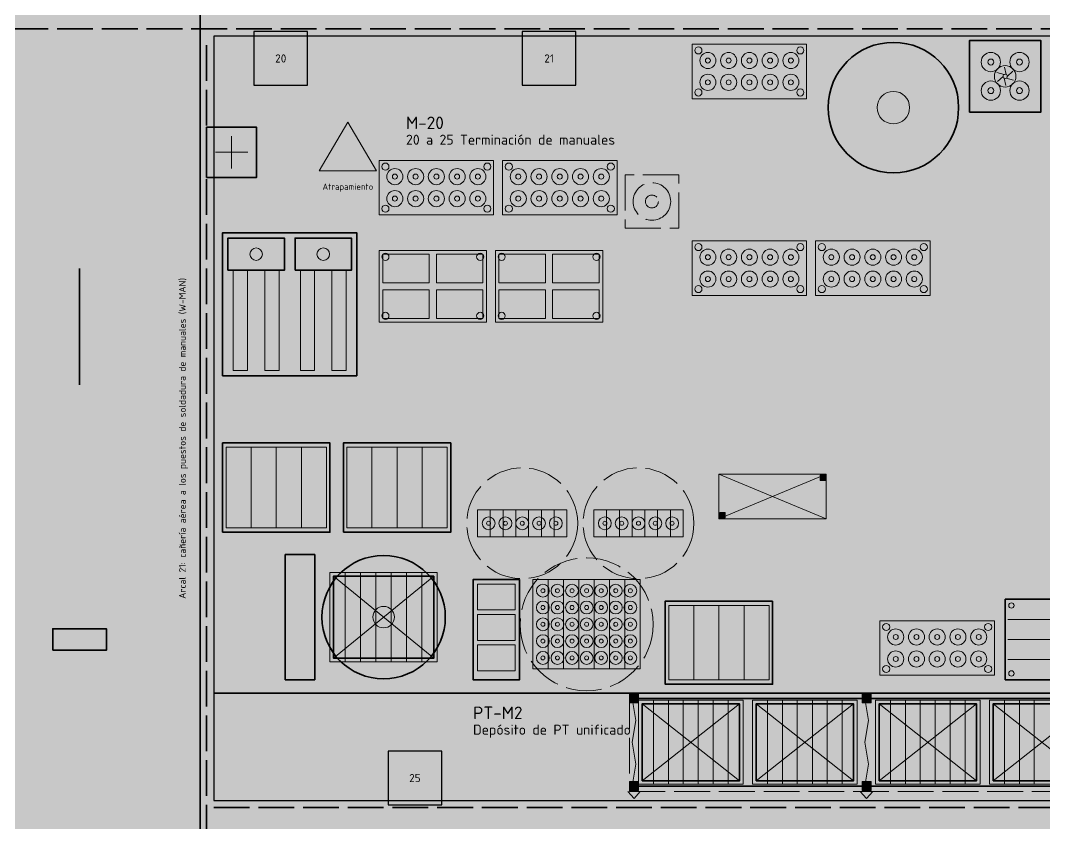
# Model space of a CAD drawing. Header units: millimetres. Extents: x 0 to 1189, y 0 to 841.
# Drawn here: x 678.9 to 793.4, y 214.9 to 304.8 of the extents above; entities that cross this region are included whole.
import ezdxf
from ezdxf.enums import TextEntityAlignment as Align

# ---------------------------------------------------------------- set-up
doc = ezdxf.new("R2010")
doc.units = ezdxf.units.MM
doc.linetypes.add('IRAM-E-TRAZOS', pattern=[5, 4, -1])
for name, color, linetype, lineweight, true_color in [('A-DEM-AM', 2, 'CONTINUOUS', 35, 0xd7a500), ('A-EQUIPO', 30, 'CONTINUOUS', 35, 0xe67800), ('A-PASILLO', 2, 'IRAM-E-TRAZOS', 35, 0xd7a500)]:
    doc.layers.add(name, color=color, linetype=linetype, lineweight=lineweight, true_color=true_color)
for name, color, linetype, lineweight in [('A-EQUIPO-FINO', 8, 'CONTINUOUS', 13), ('A-EQUIPO-OCULTO', 8, 'IRAM-E-TRAZOS', 13), ('A-EQUIPO-RELLENO', 9, 'CONTINUOUS', 13), ('A-RELLENO', 9, 'CONTINUOUS', 13), ('A-SECTOR', 1, 'CONTINUOUS', 25), ('A-SECTOR-TXT', 1, 'CONTINUOUS', 25), ('A-SEGURIDAD', 1, 'IRAM-E-TRAZOS', 18), ('A-TEXTO', 7, 'CONTINUOUS', 18), ('I-SOLD', 211, 'CONTINUOUS', 35), ('S-ESCAPE', 3, 'CONTINUOUS', 35), ('S-INCENDIO', 1, 'CONTINUOUS', 25), ('S-SENAL', 7, 'CONTINUOUS', 18)]:
    doc.layers.add(name, color=color, linetype=linetype, lineweight=lineweight)
doc.styles.add('ISO3098', font='isocpeur.ttf')

msp = doc.modelspace()

# ---------------------------------------------------------------- hatches: boundary and pattern name
at = {"layer": 'A-EQUIPO-RELLENO', "true_color": 0xe1e6ec}
h = msp.add_hatch(color=7, dxfattribs=at)
h.dxf.hatch_style = 1
h.paths.add_polyline_path([(783.8, 295), (783.55, 296.89), (782.82, 298.65), (781.66, 300.16), (780.15, 301.32), (778.39, 302.05), (776.5, 302.3), (774.61, 302.05), (772.85, 301.32), (771.34, 300.16), (770.18, 298.65), (769.45, 296.89), (769.2, 295), (769.45, 293.11), (770.18, 291.35), (771.34, 289.84), (772.85, 288.68), (774.61, 287.95), (776.5, 287.7), (778.39, 287.95), (780.15, 288.68), (781.66, 289.84), (782.82, 291.35), (783.55, 293.11)])
at = {"layer": 'A-EQUIPO-RELLENO', "true_color": 0xe6e6dc}
h = msp.add_hatch(color=7, dxfattribs=at)
h.dxf.hatch_style = 1
h.paths.add_polyline_path([(785, 294.5), (793, 294.5), (793, 302.5), (785, 302.5)])
at = {"layer": 'A-EQUIPO-RELLENO', "true_color": 0xeeeeee}
h = msp.add_hatch(color=7, dxfattribs=at)
h.dxf.hatch_style = 1
h.paths.add_polyline_path([(754, 296), (766.8, 296), (766.8, 302.1), (754, 302.1)])
h = msp.add_hatch(color=7, dxfattribs=at)
h.dxf.hatch_style = 1
h.paths.add_polyline_path([(719, 283), (731.8, 283), (731.8, 289.1), (719, 289.1)])
h = msp.add_hatch(color=7, dxfattribs=at)
h.dxf.hatch_style = 1
h.paths.add_polyline_path([(732.8, 283), (745.6, 283), (745.6, 289.1), (732.8, 289.1)])
at = {"layer": 'A-EQUIPO-RELLENO', "true_color": 0xd6ecd6}
h = msp.add_hatch(color=7, dxfattribs=at)
h.dxf.hatch_style = 1
h.paths.add_polyline_path([(752.5, 287.5), (746.5, 287.5), (746.5, 281.5), (752.5, 281.5)])
at = {"layer": 'A-EQUIPO-RELLENO', "true_color": 0xfac83c}
h = msp.add_hatch(color=7, dxfattribs=at)
h.dxf.hatch_style = 1
h.paths.add_polyline_path([(702.1, 276.8), (708.4, 276.8), (708.4, 280.4), (702.1, 280.4)])
h = msp.add_hatch(color=7, dxfattribs=at)
h.dxf.hatch_style = 1
h.paths.add_polyline_path([(709.6, 276.8), (715.9, 276.8), (715.9, 280.4), (709.6, 280.4)])
at = {"layer": 'A-EQUIPO-RELLENO', "true_color": 0xeeeeee}
h = msp.add_hatch(color=7, dxfattribs=at)
h.dxf.hatch_style = 1
h.paths.add_polyline_path([(754, 274), (766.8, 274), (766.8, 280.1), (754, 280.1)])
h = msp.add_hatch(color=7, dxfattribs=at)
h.dxf.hatch_style = 1
h.paths.add_polyline_path([(767.8, 274), (780.6, 274), (780.6, 280.1), (767.8, 280.1)])
h = msp.add_hatch(color=7, dxfattribs=at)
h.dxf.hatch_style = 1
h.paths.add_polyline_path([(719, 271), (731, 271), (731, 279), (719, 279)])
at = {"layer": 'A-EQUIPO-RELLENO', "true_color": 0xfaecc8}
h = msp.add_hatch(color=7, dxfattribs=at)
h.dxf.hatch_style = 1
h.paths.add_polyline_path([(719.4, 275.4), (724.6, 275.4), (724.6, 278.6), (719.4, 278.6)])
h = msp.add_hatch(color=7, dxfattribs=at)
h.dxf.hatch_style = 1
h.paths.add_polyline_path([(725.4, 275.4), (730.6, 275.4), (730.6, 278.6), (725.4, 278.6)])
at = {"layer": 'A-EQUIPO-RELLENO', "true_color": 0xeeeeee}
h = msp.add_hatch(color=7, dxfattribs=at)
h.dxf.hatch_style = 1
h.paths.add_polyline_path([(732, 271), (744, 271), (744, 279), (732, 279)])
at = {"layer": 'A-EQUIPO-RELLENO', "true_color": 0xfaecc8}
h = msp.add_hatch(color=7, dxfattribs=at)
h.dxf.hatch_style = 1
h.paths.add_polyline_path([(732.4, 275.4), (737.6, 275.4), (737.6, 278.6), (732.4, 278.6)])
h = msp.add_hatch(color=7, dxfattribs=at)
h.dxf.hatch_style = 1
h.paths.add_polyline_path([(738.4, 275.4), (743.6, 275.4), (743.6, 278.6), (738.4, 278.6)])
at = {"layer": 'A-EQUIPO-RELLENO', "true_color": 0xeeeeee}
h = msp.add_hatch(color=7, dxfattribs=at)
h.dxf.hatch_style = 1
h.paths.add_polyline_path([(702.69, 265.6), (704.29, 265.6), (704.29, 276.8), (702.69, 276.8)])
h = msp.add_hatch(color=7, dxfattribs=at)
h.dxf.hatch_style = 1
h.paths.add_polyline_path([(706.21, 265.6), (707.81, 265.6), (707.81, 276.8), (706.21, 276.8)])
h = msp.add_hatch(color=7, dxfattribs=at)
h.dxf.hatch_style = 1
h.paths.add_polyline_path([(710.19, 265.6), (711.79, 265.6), (711.79, 276.8), (710.19, 276.8)])
h = msp.add_hatch(color=7, dxfattribs=at)
h.dxf.hatch_style = 1
h.paths.add_polyline_path([(713.71, 265.6), (715.31, 265.6), (715.31, 276.8), (713.71, 276.8)])
at = {"layer": 'A-EQUIPO-RELLENO', "true_color": 0xfaecc8}
h = msp.add_hatch(color=7, dxfattribs=at)
h.dxf.hatch_style = 1
h.paths.add_polyline_path([(719.4, 271.4), (724.6, 271.4), (724.6, 274.6), (719.4, 274.6)])
h = msp.add_hatch(color=7, dxfattribs=at)
h.dxf.hatch_style = 1
h.paths.add_polyline_path([(725.4, 271.4), (730.6, 271.4), (730.6, 274.6), (725.4, 274.6)])
h = msp.add_hatch(color=7, dxfattribs=at)
h.dxf.hatch_style = 1
h.paths.add_polyline_path([(732.4, 271.4), (737.6, 271.4), (737.6, 274.6), (732.4, 274.6)])
h = msp.add_hatch(color=7, dxfattribs=at)
h.dxf.hatch_style = 1
h.paths.add_polyline_path([(738.4, 271.4), (743.6, 271.4), (743.6, 274.6), (738.4, 274.6)])
at = {"layer": 'A-EQUIPO-RELLENO', "true_color": 0xeedec0}
h = msp.add_hatch(color=7, dxfattribs=at)
h.dxf.hatch_style = 1
h.paths.add_polyline_path([(701.9, 248), (713.1, 248), (713.1, 257), (701.9, 257)])
h = msp.add_hatch(color=7, dxfattribs=at)
h.dxf.hatch_style = 1
h.paths.add_polyline_path([(715.4, 248), (726.6, 248), (726.6, 257), (715.4, 257)])
at = {"layer": 'A-EQUIPO-RELLENO', "true_color": 0xeeeeee}
h = msp.add_hatch(color=7, dxfattribs=at)
h.dxf.hatch_style = 1
h.paths.add_polyline_path([(769, 254), (757, 254), (757, 249), (769, 249)])
at = {"layer": 'A-EQUIPO-RELLENO', "true_color": 0x969ba0}
h = msp.add_hatch(color=7, dxfattribs=at)
h.dxf.hatch_style = 1
h.paths.add_polyline_path([(768.9, 253.9), (768.3, 253.9), (768.3, 253.3), (768.9, 253.3)])
at = {"layer": 'A-EQUIPO-RELLENO', "true_color": 0xeedec0}
h = msp.add_hatch(color=7, dxfattribs=at)
h.dxf.hatch_style = 1
h.paths.add_polyline_path([(740, 250), (730, 250), (730, 247), (740, 247)])
h = msp.add_hatch(color=7, dxfattribs=at)
h.dxf.hatch_style = 1
h.paths.add_polyline_path([(753, 250), (743, 250), (743, 247), (753, 247)])
at = {"layer": 'A-EQUIPO-RELLENO', "true_color": 0x969ba0}
h = msp.add_hatch(color=7, dxfattribs=at)
h.dxf.hatch_style = 1
h.paths.add_polyline_path([(757.7, 249.7), (757.1, 249.7), (757.1, 249.1), (757.7, 249.1)])
at = {"layer": 'A-EQUIPO-RELLENO', "true_color": 0xcdd0d4}
h = msp.add_hatch(color=7, dxfattribs=at)
h.dxf.hatch_style = 1
h.paths.add_polyline_path([(711.8, 245), (708.5, 245), (708.5, 231), (711.8, 231)])
at = {"layer": 'A-EQUIPO-RELLENO', "true_color": 0xeeeeee}
h = msp.add_hatch(color=7, dxfattribs=at)
h.dxf.hatch_style = 1
h.paths.add_polyline_path([(712.6, 238), (712.84, 236.21), (713.52, 234.55), (714.62, 233.12), (716.05, 232.02), (717.71, 231.34), (719.5, 231.1), (721.29, 231.34), (722.95, 232.02), (724.38, 233.12), (725.48, 234.55), (726.16, 236.21), (726.4, 238), (726.16, 239.79), (725.48, 241.45), (724.38, 242.88), (722.95, 243.98), (721.29, 244.66), (719.5, 244.9), (717.71, 244.66), (716.05, 243.98), (714.62, 242.88), (713.52, 241.45), (712.84, 239.79)])
at = {"layer": 'A-EQUIPO-RELLENO', "true_color": 0xeedec0}
h = msp.add_hatch(color=7, dxfattribs=at)
h.dxf.hatch_style = 1
h.paths.add_polyline_path([(725.5, 243), (713.5, 243), (713.5, 233), (725.5, 233)])
h = msp.add_hatch(color=7, dxfattribs=at)
h.dxf.hatch_style = 1
h.paths.add_polyline_path([(734.7, 242.2), (729.5, 242.2), (729.5, 231), (734.7, 231)])
h = msp.add_hatch(color=7, dxfattribs=at)
h.dxf.hatch_style = 1
h.paths.add_polyline_path([(748.2, 242.2), (736.2, 242.2), (736.2, 232.2), (748.2, 232.2)])
at = {"layer": 'A-EQUIPO-RELLENO', "true_color": 0xeeeeee}
h = msp.add_hatch(color=7, dxfattribs=at)
h.dxf.hatch_style = 1
h.paths.add_polyline_path([(795, 240), (789, 240), (789, 231), (795, 231)])
at = {"layer": 'A-EQUIPO-RELLENO', "true_color": 0xeedec0}
h = msp.add_hatch(color=7, dxfattribs=at)
h.dxf.hatch_style = 1
h.paths.add_polyline_path([(762.6, 239.3), (751.4, 239.3), (751.4, 231), (762.6, 231)])
at = {"layer": 'A-EQUIPO-RELLENO', "true_color": 0xeeeeee}
h = msp.add_hatch(color=7, dxfattribs=at)
h.dxf.hatch_style = 1
h.paths.add_polyline_path([(775, 231.5), (787.8, 231.5), (787.8, 237.6), (775, 237.6)])
at = {"layer": 'A-EQUIPO-RELLENO', "true_color": 0x969ba0}
h = msp.add_hatch(color=7, dxfattribs=at)
h.dxf.hatch_style = 1
h.paths.add_polyline_path([(747, 228.4), (748, 228.4), (748, 229.4), (747, 229.4)])
h = msp.add_hatch(color=7, dxfattribs=at)
h.dxf.hatch_style = 1
h.paths.add_polyline_path([(773, 228.4), (774, 228.4), (774, 229.4), (773, 229.4)])
at = {"layer": 'A-EQUIPO-RELLENO', "true_color": 0xeedec0}
h = msp.add_hatch(color=7, dxfattribs=at)
h.dxf.hatch_style = 1
h.paths.add_polyline_path([(748, 219.3), (759.7, 219.3), (759.7, 228.7), (748, 228.7)])
h = msp.add_hatch(color=7, dxfattribs=at)
h.dxf.hatch_style = 1
h.paths.add_polyline_path([(760.75, 219.3), (772.45, 219.3), (772.45, 228.7), (760.75, 228.7)])
h = msp.add_hatch(color=7, dxfattribs=at)
h.dxf.hatch_style = 1
h.paths.add_polyline_path([(774.5, 219.3), (786.2, 219.3), (786.2, 228.7), (774.5, 228.7)])
h = msp.add_hatch(color=7, dxfattribs=at)
h.dxf.hatch_style = 1
h.paths.add_polyline_path([(787.25, 219.3), (798.95, 219.3), (798.95, 228.7), (787.25, 228.7)])
at = {"layer": 'A-EQUIPO-RELLENO', "true_color": 0x969ba0}
h = msp.add_hatch(color=7, dxfattribs=at)
h.dxf.hatch_style = 1
h.paths.add_polyline_path([(747, 218.6), (748, 218.6), (748, 219.6), (747, 219.6)])
h = msp.add_hatch(color=7, dxfattribs=at)
h.dxf.hatch_style = 1
h.paths.add_polyline_path([(773, 218.6), (774, 218.6), (774, 219.6), (773, 219.6)])
at = {"layer": 'A-RELLENO', "true_color": 0xe2e2e2}
h = msp.add_hatch(color=7, dxfattribs=at)
h.dxf.hatch_style = 1
h.paths.add_polyline_path([(93, 303), (853, 303), (853, 353), (93, 353)])
h = msp.add_hatch(color=7, dxfattribs=at)
h.dxf.hatch_style = 1
h.paths.add_polyline_path([(670.5, 168), (700.5, 168), (700.5, 303), (670.5, 303)])
at = {"layer": 'A-RELLENO', "true_color": 0xd7eed2}
h = msp.add_hatch(color=7, dxfattribs=at)
h.dxf.hatch_style = 1
h.paths.add_polyline_path([(700.5, 229.5), (853, 229.5), (853, 303), (700.5, 303)])
at = {"layer": 'A-RELLENO', "true_color": 0xc8e8c8}
h = msp.add_hatch(color=7, dxfattribs=at)
h.dxf.hatch_style = 1
h.paths.add_polyline_path([(700.5, 217.5), (853, 217.5), (853, 229.5), (700.5, 229.5)])
at = {"layer": 'A-RELLENO', "true_color": 0xe2e2e2}
h = msp.add_hatch(color=7, dxfattribs=at)
h.dxf.hatch_style = 1
h.paths.add_polyline_path([(700.5, 181.5), (853, 181.5), (853, 217.5), (700.5, 217.5)])
at = {"layer": 'S-ESCAPE', "true_color": 0x008c46}
h = msp.add_hatch(color=7, dxfattribs=at)
h.dxf.hatch_style = 1
h.paths.add_polyline_path([(699.7, 287.2), (705.3, 287.2), (705.3, 292.8), (699.7, 292.8)])
h = msp.add_hatch(color=7, dxfattribs=at)
h.dxf.hatch_style = 1
h.paths.add_polyline_path([(685.5, 264), (686.25, 266.2), (684.75, 266.2)])
h = msp.add_hatch(color=7, dxfattribs=at)
h.dxf.hatch_style = 1
h.paths.add_polyline_path([(682.5, 234.3), (685.5, 234.3), (685.5, 236.7), (682.5, 236.7)])
at = {"layer": 'S-INCENDIO', "true_color": 0xc81414}
h = msp.add_hatch(color=7, dxfattribs=at)
h.dxf.hatch_style = 1
h.paths.add_polyline_path([(705, 297.5), (711, 297.5), (711, 303.5), (705, 303.5)])
h = msp.add_hatch(color=7, dxfattribs=at)
h.dxf.hatch_style = 1
h.paths.add_polyline_path([(735, 297.5), (741, 297.5), (741, 303.5), (735, 303.5)])
h = msp.add_hatch(color=7, dxfattribs=at)
h.dxf.hatch_style = 1
h.paths.add_polyline_path([(720, 217), (726, 217), (726, 223), (720, 223)])
at = {"layer": 'S-SENAL', "true_color": 0xfac800}
h = msp.add_hatch(color=7, dxfattribs=at)
h.dxf.hatch_style = 1
h.paths.add_polyline_path([(712.3, 287.94), (718.7, 287.94), (715.5, 293.38)])

# ---------------------------------------------------------------- linework, layer by layer
at = {"layer": 'A-DEM-AM'}
msp.add_lwpolyline([(701.5, 265), (716.5, 265), (716.5, 281), (701.5, 281)], close=True, dxfattribs=at)
at = {"layer": 'A-EQUIPO'}
for p, q in [((747, 228.9), (853, 228.9)), ((747, 219.1), (853, 219.1))]:
    msp.add_line(p, q, dxfattribs=at)
for points in [[(785, 294.5), (793, 294.5), (793, 302.5), (785, 302.5)], [(702.1, 276.8), (708.4, 276.8), (708.4, 280.4), (702.1, 280.4)], [(709.6, 276.8), (715.9, 276.8), (715.9, 280.4), (709.6, 280.4)], [(701.5, 247.5), (713.5, 247.5), (713.5, 257.5), (701.5, 257.5)], [(715, 247.5), (727, 247.5), (727, 257.5), (715, 257.5)], [(711.8, 245), (708.5, 245), (708.5, 231), (711.8, 231)], [(725.1, 242.6), (713.9, 242.6), (713.9, 233.4), (725.1, 233.4)], [(734.7, 242.2), (729.5, 242.2), (729.5, 231), (734.7, 231)], [(763, 239.8), (751, 239.8), (751, 230.5), (763, 230.5)], [(795, 240), (789, 240), (789, 231), (795, 231)], [(748.4, 219.7), (759.3, 219.7), (759.3, 228.3), (748.4, 228.3)], [(761.15, 219.7), (772.05, 219.7), (772.05, 228.3), (761.15, 228.3)], [(774.9, 219.7), (785.8, 219.7), (785.8, 228.3), (774.9, 228.3)], [(787.65, 219.7), (798.55, 219.7), (798.55, 228.3), (787.65, 228.3)]]:
    msp.add_lwpolyline(points, close=True, dxfattribs=at)
for centre, radius in [((776.5, 295), 7.3), ((719.5, 238), 6.9)]:
    msp.add_circle(centre, radius, dxfattribs=at)
at = {"layer": 'A-EQUIPO-FINO'}
for p, q in [((704.7, 248), (704.7, 257)), ((707.5, 248), (707.5, 257)), ((710.3, 248), (710.3, 257)), ((718.2, 248), (718.2, 257)), ((721, 248), (721, 257)), ((723.8, 248), (723.8, 257)), ((769, 254), (757, 249)), ((769, 249), (757, 254)), ((731.43, 250), (731.43, 247)), ((732.86, 250), (732.86, 247)), ((734.29, 250), (734.29, 247)), ((735.71, 250), (735.71, 247)), ((737.14, 250), (737.14, 247)), ((738.57, 250), (738.57, 247)), ((744.43, 250), (744.43, 247)), ((745.86, 250), (745.86, 247)), ((747.29, 250), (747.29, 247)), ((748.71, 250), (748.71, 247)), ((750.14, 250), (750.14, 247)), ((751.57, 250), (751.57, 247)), ((715.21, 243), (715.21, 233)), ((716.93, 243), (716.93, 233)), ((718.64, 243), (718.64, 233)), ((720.36, 243), (720.36, 233)), ((722.07, 243), (722.07, 233)), ((723.79, 243), (723.79, 233)), ((725.1, 242.6), (713.9, 233.4)), ((725.1, 233.4), (713.9, 242.6)), ((737.91, 242.2), (737.91, 232.2)), ((739.63, 242.2), (739.63, 232.2)), ((741.34, 242.2), (741.34, 232.2)), ((743.06, 242.2), (743.06, 232.2)), ((744.77, 242.2), (744.77, 232.2)), ((746.49, 242.2), (746.49, 232.2)), ((754.2, 239.3), (754.2, 231)), ((757, 239.3), (757, 231)), ((759.8, 239.3), (759.8, 231)), ((794.7, 237.75), (789.3, 237.75)), ((794.7, 235.5), (789.3, 235.5)), ((794.7, 233.25), (789.3, 233.25)), ((748.4, 219.7), (759.3, 228.3)), ((748.4, 228.3), (759.3, 219.7)), ((749.67, 219.3), (749.67, 228.7)), ((751.34, 219.3), (751.34, 228.7)), ((753.01, 219.3), (753.01, 228.7)), ((754.69, 219.3), (754.69, 228.7)), ((756.36, 219.3), (756.36, 228.7)), ((758.03, 219.3), (758.03, 228.7)), ((761.15, 219.7), (772.05, 228.3)), ((761.15, 228.3), (772.05, 219.7)), ((762.42, 219.3), (762.42, 228.7)), ((764.09, 219.3), (764.09, 228.7)), ((765.76, 219.3), (765.76, 228.7)), ((767.44, 219.3), (767.44, 228.7)), ((769.11, 219.3), (769.11, 228.7)), ((770.78, 219.3), (770.78, 228.7)), ((774.9, 219.7), (785.8, 228.3)), ((774.9, 228.3), (785.8, 219.7)), ((776.17, 219.3), (776.17, 228.7)), ((777.84, 219.3), (777.84, 228.7)), ((779.51, 219.3), (779.51, 228.7)), ((781.19, 219.3), (781.19, 228.7)), ((782.86, 219.3), (782.86, 228.7)), ((784.53, 219.3), (784.53, 228.7)), ((787.65, 219.7), (798.55, 228.3)), ((787.65, 228.3), (798.55, 219.7)), ((788.92, 219.3), (788.92, 228.7)), ((790.59, 219.3), (790.59, 228.7)), ((792.26, 219.3), (792.26, 228.7))]:
    msp.add_line(p, q, dxfattribs=at)
for points in [[(754, 296), (766.8, 296), (766.8, 302.1), (754, 302.1)], [(719, 283), (731.8, 283), (731.8, 289.1), (719, 289.1)], [(732.8, 283), (745.6, 283), (745.6, 289.1), (732.8, 289.1)], [(754, 274), (766.8, 274), (766.8, 280.1), (754, 280.1)], [(767.8, 274), (780.6, 274), (780.6, 280.1), (767.8, 280.1)], [(719, 271), (731, 271), (731, 279), (719, 279)], [(719.4, 275.4), (724.6, 275.4), (724.6, 278.6), (719.4, 278.6)], [(725.4, 275.4), (730.6, 275.4), (730.6, 278.6), (725.4, 278.6)], [(732, 271), (744, 271), (744, 279), (732, 279)], [(732.4, 275.4), (737.6, 275.4), (737.6, 278.6), (732.4, 278.6)], [(738.4, 275.4), (743.6, 275.4), (743.6, 278.6), (738.4, 278.6)], [(702.69, 265.6), (704.29, 265.6), (704.29, 276.8), (702.69, 276.8)], [(706.21, 265.6), (707.81, 265.6), (707.81, 276.8), (706.21, 276.8)], [(710.19, 265.6), (711.79, 265.6), (711.79, 276.8), (710.19, 276.8)], [(713.71, 265.6), (715.31, 265.6), (715.31, 276.8), (713.71, 276.8)], [(719.4, 271.4), (724.6, 271.4), (724.6, 274.6), (719.4, 274.6)], [(725.4, 271.4), (730.6, 271.4), (730.6, 274.6), (725.4, 274.6)], [(732.4, 271.4), (737.6, 271.4), (737.6, 274.6), (732.4, 274.6)], [(738.4, 271.4), (743.6, 271.4), (743.6, 274.6), (738.4, 274.6)], [(701.9, 248), (713.1, 248), (713.1, 257), (701.9, 257)], [(715.4, 248), (726.6, 248), (726.6, 257), (715.4, 257)], [(769, 254), (757, 254), (757, 249), (769, 249)], [(768.9, 253.9), (768.3, 253.9), (768.3, 253.3), (768.9, 253.3)], [(740, 250), (730, 250), (730, 247), (740, 247)], [(753, 250), (743, 250), (743, 247), (753, 247)], [(757.7, 249.7), (757.1, 249.7), (757.1, 249.1), (757.7, 249.1)], [(725.5, 243), (713.5, 243), (713.5, 233), (725.5, 233)], [(734.2, 241.7), (730, 241.7), (730, 238.8), (734.2, 238.8)], [(748.2, 242.2), (736.2, 242.2), (736.2, 232.2), (748.2, 232.2)], [(734.2, 238.3), (730, 238.3), (730, 235.4), (734.2, 235.4)], [(762.6, 239.3), (751.4, 239.3), (751.4, 231), (762.6, 231)], [(775, 231.5), (787.8, 231.5), (787.8, 237.6), (775, 237.6)], [(734.2, 234.9), (730, 234.9), (730, 232), (734.2, 232)], [(747, 228.4), (748, 228.4), (748, 229.4), (747, 229.4)], [(773, 228.4), (774, 228.4), (774, 229.4), (773, 229.4)], [(748, 219.3), (759.7, 219.3), (759.7, 228.7), (748, 228.7)], [(760.75, 219.3), (772.45, 219.3), (772.45, 228.7), (760.75, 228.7)], [(774.5, 219.3), (786.2, 219.3), (786.2, 228.7), (774.5, 228.7)], [(787.25, 219.3), (798.95, 219.3), (798.95, 228.7), (787.25, 228.7)], [(747, 218.6), (748, 218.6), (748, 219.6), (747, 219.6)], [(773, 218.6), (774, 218.6), (774, 219.6), (773, 219.6)]]:
    msp.add_lwpolyline(points, close=True, dxfattribs=at)
for points in [[(788.88, 298.71), (788.08, 298.93)], [(789.12, 298.71), (788.91, 299.52)], [(789.24, 298.5), (789.84, 299.09)], [(788.76, 298.5), (788.16, 297.91)], [(788.88, 298.29), (789.09, 297.48)], [(789.12, 298.29), (789.92, 298.07)], [(747.3, 219.1), (747.7, 221.55), (747.3, 224), (747.7, 226.45), (747.3, 228.9)], [(773.3, 219.1), (773.7, 221.55), (773.3, 224), (773.7, 226.45), (773.3, 228.9)]]:
    msp.add_lwpolyline(points, dxfattribs=at)
for centre, radius in [((754.7, 301.4), 0.4), ((755.76, 300.27), 0.9), ((758.08, 300.27), 0.9), ((760.4, 300.27), 0.9), ((762.72, 300.27), 0.9), ((765.04, 300.27), 0.9), ((766.1, 301.4), 0.4), ((787.4, 300.1), 1.08), ((790.6, 300.1), 1.08), ((755.76, 300.27), 0.28), ((758.08, 300.27), 0.28), ((760.4, 300.27), 0.28), ((762.72, 300.27), 0.28), ((765.04, 300.27), 0.28), ((787.4, 300.1), 0.336), ((790.6, 300.1), 0.336), ((789, 298.5), 1.2), ((755.76, 297.83), 0.9), ((755.76, 297.83), 0.28), ((758.08, 297.83), 0.9), ((758.08, 297.83), 0.28), ((760.4, 297.83), 0.9), ((760.4, 297.83), 0.28), ((762.72, 297.83), 0.9), ((762.72, 297.83), 0.28), ((765.04, 297.83), 0.9), ((765.04, 297.83), 0.28), ((787.4, 296.9), 1.08), ((789, 298.5), 0.24), ((790.6, 296.9), 1.08), ((754.7, 296.7), 0.4), ((766.1, 296.7), 0.4), ((776.5, 295), 1.82), ((787.4, 296.9), 0.336), ((790.6, 296.9), 0.336), ((719.7, 288.4), 0.4), ((731.1, 288.4), 0.4), ((733.5, 288.4), 0.4), ((744.9, 288.4), 0.4), ((720.76, 287.28), 0.9), ((720.76, 287.28), 0.28), ((723.08, 287.28), 0.9), ((723.08, 287.28), 0.28), ((725.4, 287.28), 0.9), ((725.4, 287.28), 0.28), ((727.72, 287.28), 0.9), ((727.72, 287.28), 0.28), ((730.04, 287.28), 0.9), ((730.04, 287.28), 0.28), ((734.56, 287.28), 0.9), ((734.56, 287.28), 0.28), ((736.88, 287.28), 0.9), ((736.88, 287.28), 0.28), ((739.2, 287.28), 0.9), ((739.2, 287.28), 0.28), ((741.52, 287.28), 0.9), ((741.52, 287.28), 0.28), ((743.84, 287.28), 0.9), ((743.84, 287.28), 0.28), ((720.76, 284.82), 0.9), ((723.08, 284.82), 0.9), ((725.4, 284.82), 0.9), ((727.72, 284.82), 0.9), ((730.04, 284.82), 0.9), ((734.56, 284.82), 0.9), ((736.88, 284.82), 0.9), ((739.2, 284.82), 0.9), ((741.52, 284.82), 0.9), ((743.84, 284.82), 0.9), ((719.7, 283.7), 0.4), ((720.76, 284.82), 0.28), ((723.08, 284.82), 0.28), ((725.4, 284.82), 0.28), ((727.72, 284.82), 0.28), ((730.04, 284.82), 0.28), ((731.1, 283.7), 0.4), ((733.5, 283.7), 0.4), ((734.56, 284.82), 0.28), ((736.88, 284.82), 0.28), ((739.2, 284.82), 0.28), ((741.52, 284.82), 0.28), ((743.84, 284.82), 0.28), ((744.9, 283.7), 0.4), ((754.7, 279.4), 0.4), ((766.1, 279.4), 0.4), ((768.5, 279.4), 0.4), ((779.9, 279.4), 0.4), ((705.25, 278.6), 0.7), ((712.75, 278.6), 0.7), ((719.7, 278.3), 0.4), ((730.3, 278.3), 0.4), ((732.7, 278.3), 0.4), ((743.3, 278.3), 0.4), ((755.76, 278.27), 0.9), ((755.76, 278.27), 0.28), ((758.08, 278.27), 0.9), ((758.08, 278.27), 0.28), ((760.4, 278.27), 0.9), ((760.4, 278.27), 0.28), ((762.72, 278.27), 0.9), ((762.72, 278.27), 0.28), ((765.04, 278.27), 0.9), ((765.04, 278.27), 0.28), ((769.56, 278.27), 0.9), ((769.56, 278.27), 0.28), ((771.88, 278.27), 0.9), ((771.88, 278.27), 0.28), ((774.2, 278.27), 0.9), ((774.2, 278.27), 0.28), ((776.52, 278.27), 0.9), ((776.52, 278.27), 0.28), ((778.84, 278.27), 0.9), ((778.84, 278.27), 0.28), ((755.76, 275.82), 0.9), ((755.76, 275.82), 0.28), ((758.08, 275.82), 0.9), ((758.08, 275.82), 0.28), ((760.4, 275.82), 0.9), ((760.4, 275.82), 0.28), ((762.72, 275.82), 0.9), ((762.72, 275.82), 0.28), ((765.04, 275.82), 0.9), ((765.04, 275.82), 0.28), ((769.56, 275.82), 0.9), ((769.56, 275.82), 0.28), ((771.88, 275.82), 0.9), ((771.88, 275.82), 0.28), ((774.2, 275.82), 0.9), ((774.2, 275.82), 0.28), ((776.52, 275.82), 0.9), ((776.52, 275.82), 0.28), ((778.84, 275.82), 0.9), ((778.84, 275.82), 0.28), ((754.7, 274.7), 0.4), ((766.1, 274.7), 0.4), ((768.5, 274.7), 0.4), ((779.9, 274.7), 0.4), ((719.7, 271.7), 0.4), ((730.3, 271.7), 0.4), ((732.7, 271.7), 0.4), ((743.3, 271.7), 0.4), ((731.24, 248.5), 0.72), ((731.24, 248.5), 0.224), ((733.12, 248.5), 0.72), ((733.12, 248.5), 0.224), ((735, 248.5), 0.72), ((735, 248.5), 0.224), ((736.88, 248.5), 0.72), ((736.88, 248.5), 0.224), ((738.76, 248.5), 0.72), ((738.76, 248.5), 0.224), ((744.24, 248.5), 0.72), ((744.24, 248.5), 0.224), ((746.12, 248.5), 0.72), ((746.12, 248.5), 0.224), ((748, 248.5), 0.72), ((748, 248.5), 0.224), ((749.88, 248.5), 0.72), ((749.88, 248.5), 0.224), ((751.76, 248.5), 0.72), ((751.76, 248.5), 0.224), ((737.31, 240.96), 0.72), ((738.94, 240.96), 0.72), ((740.57, 240.96), 0.72), ((742.2, 240.96), 0.72), ((743.83, 240.96), 0.72), ((745.46, 240.96), 0.72), ((747.09, 240.96), 0.72), ((737.31, 240.96), 0.224), ((738.94, 240.96), 0.224), ((740.57, 240.96), 0.224), ((742.2, 240.96), 0.224), ((743.83, 240.96), 0.224), ((745.46, 240.96), 0.224), ((747.09, 240.96), 0.224), ((737.31, 239.08), 0.72), ((738.94, 239.08), 0.72), ((740.57, 239.08), 0.72), ((742.2, 239.08), 0.72), ((743.83, 239.08), 0.72), ((745.46, 239.08), 0.72), ((747.09, 239.08), 0.72), ((789.7, 239.3), 0.3), ((719.5, 238), 1.2), ((737.31, 239.08), 0.224), ((738.94, 239.08), 0.224), ((740.57, 239.08), 0.224), ((742.2, 239.08), 0.224), ((743.83, 239.08), 0.224), ((745.46, 239.08), 0.224), ((747.09, 239.08), 0.224), ((737.31, 237.2), 0.72), ((737.31, 237.2), 0.224), ((738.94, 237.2), 0.72), ((738.94, 237.2), 0.224), ((740.57, 237.2), 0.72), ((740.57, 237.2), 0.224), ((742.2, 237.2), 0.72), ((742.2, 237.2), 0.224), ((743.83, 237.2), 0.72), ((743.83, 237.2), 0.224), ((745.46, 237.2), 0.72), ((745.46, 237.2), 0.224), ((747.09, 237.2), 0.72), ((747.09, 237.2), 0.224), ((775.7, 236.9), 0.4), ((787.1, 236.9), 0.4), ((737.31, 235.32), 0.72), ((738.94, 235.32), 0.72), ((740.57, 235.32), 0.72), ((742.2, 235.32), 0.72), ((743.83, 235.32), 0.72), ((745.46, 235.32), 0.72), ((747.09, 235.32), 0.72), ((776.76, 235.78), 0.9), ((776.76, 235.78), 0.28), ((779.08, 235.78), 0.9), ((779.08, 235.78), 0.28), ((781.4, 235.78), 0.9), ((781.4, 235.78), 0.28), ((783.72, 235.78), 0.9), ((783.72, 235.78), 0.28), ((786.04, 235.78), 0.9), ((786.04, 235.78), 0.28), ((737.31, 235.32), 0.224), ((738.94, 235.32), 0.224), ((740.57, 235.32), 0.224), ((742.2, 235.32), 0.224), ((743.83, 235.32), 0.224), ((745.46, 235.32), 0.224), ((747.09, 235.32), 0.224), ((737.31, 233.44), 0.72), ((737.31, 233.44), 0.224), ((738.94, 233.44), 0.72), ((738.94, 233.44), 0.224), ((740.57, 233.44), 0.72), ((740.57, 233.44), 0.224), ((742.2, 233.44), 0.72), ((742.2, 233.44), 0.224), ((743.83, 233.44), 0.72), ((743.83, 233.44), 0.224), ((745.46, 233.44), 0.72), ((745.46, 233.44), 0.224), ((747.09, 233.44), 0.72), ((747.09, 233.44), 0.224), ((776.76, 233.32), 0.9), ((776.76, 233.32), 0.28), ((779.08, 233.32), 0.9), ((779.08, 233.32), 0.28), ((781.4, 233.32), 0.9), ((781.4, 233.32), 0.28), ((783.72, 233.32), 0.9), ((783.72, 233.32), 0.28), ((786.04, 233.32), 0.9), ((786.04, 233.32), 0.28), ((775.7, 232.2), 0.4), ((787.1, 232.2), 0.4), ((789.7, 231.7), 0.3)]:
    msp.add_circle(centre, radius, dxfattribs=at)
at = {"layer": 'A-EQUIPO-OCULTO'}
msp.add_lwpolyline([(747, 218.5), (853, 218.5), (853, 229.5), (747, 229.5)], close=True, dxfattribs=at)
for centre, radius in [((735, 248.5), 6.2), ((748, 248.5), 6.2), ((742.2, 237.2), 7.44)]:
    msp.add_circle(centre, radius, dxfattribs=at)
at = {"layer": 'A-PASILLO'}
for p, q in [((93, 303.8), (853, 303.8)), ((699.7, 168), (699.7, 303)), ((700.5, 216.7), (853, 216.7))]:
    msp.add_line(p, q, dxfattribs=at)
at = {"layer": 'A-SECTOR'}
for points in [[(700.5, 229.5), (853, 229.5), (853, 303), (700.5, 303)], [(700.5, 217.5), (853, 217.5), (853, 229.5), (700.5, 229.5)]]:
    msp.add_lwpolyline(points, close=True, dxfattribs=at)
at = {"layer": 'A-SEGURIDAD'}
msp.add_lwpolyline([(752.5, 287.5), (746.5, 287.5), (746.5, 281.5), (752.5, 281.5)], close=True, dxfattribs=at)
for points in [[(746.8, 218.5), (747.5, 217.7), (748.2, 218.5)], [(772.8, 218.5), (773.5, 217.7), (774.2, 218.5)]]:
    msp.add_lwpolyline(points, dxfattribs=at)
for radius in [2.1, 0.72]:
    msp.add_circle((749.5, 284.5), radius, dxfattribs=at)
at = {"layer": 'A-TEXTO'}
for p, q in [((702.5, 288.2), (702.5, 291.8)), ((700.7, 290), (704.3, 290))]:
    msp.add_line(p, q, dxfattribs=at)
msp.add_lwpolyline([(712.3, 287.94), (718.7, 287.94), (715.5, 293.38)], close=True, dxfattribs=at)
at = {"layer": 'I-SOLD'}
msp.add_lwpolyline([(736, 154.5), (736, 162), (699, 162), (699, 351), (453.5, 351), (453.5, 614)], dxfattribs=at)
at = {"layer": 'S-ESCAPE'}
msp.add_line((685.5, 277), (685.5, 264), dxfattribs=at)
for points in [[(699.7, 287.2), (705.3, 287.2), (705.3, 292.8), (699.7, 292.8)], [(682.5, 234.3), (688.5, 234.3), (688.5, 236.7), (682.5, 236.7)]]:
    msp.add_lwpolyline(points, close=True, dxfattribs=at)
at = {"layer": 'S-INCENDIO'}
for points in [[(705, 297.5), (711, 297.5), (711, 303.5), (705, 303.5)], [(735, 297.5), (741, 297.5), (741, 303.5), (735, 303.5)], [(720, 217), (726, 217), (726, 223), (720, 223)]]:
    msp.add_lwpolyline(points, close=True, dxfattribs=at)

# ---------------------------------------------------------------- texts
at = {"layer": 'A-SECTOR-TXT', "style": 'ISO3098'}
for s, height, p in [('M-20', 1.4, (722, 294)), ('20 a 25 Terminación de manuales', 1.12, (722, 291.97)), ('PT-M2', 1.4, (729.5, 228)), ('Depósito de PT unificado', 1.12, (729.5, 225.97))]:
    msp.add_text(s, height=height, dxfattribs=at).set_placement(p, align=Align.TOP_LEFT)
at = {"layer": 'A-TEXTO', "style": 'ISO3098'}
for s, p in [('20', (708, 300.5)), ('21', (738, 300.5)), ('25', (723, 220))]:
    msp.add_text(s, height=0.91, dxfattribs=at).set_placement(p, align=Align.MIDDLE_CENTER)
msp.add_text('Atrapamiento', height=0.7, dxfattribs=at).set_placement((715.5, 286.5), align=Align.TOP_CENTER)
at = {"layer": 'I-SOLD', "style": 'ISO3098'}
msp.add_text('Arcal 21: cañería aérea a los puestos de soldadura de manuales (W-MAN)', height=0.77, rotation=90, dxfattribs=at).set_placement((697, 258), align=Align.MIDDLE_CENTER)

doc.saveas('drawing.dxf')
